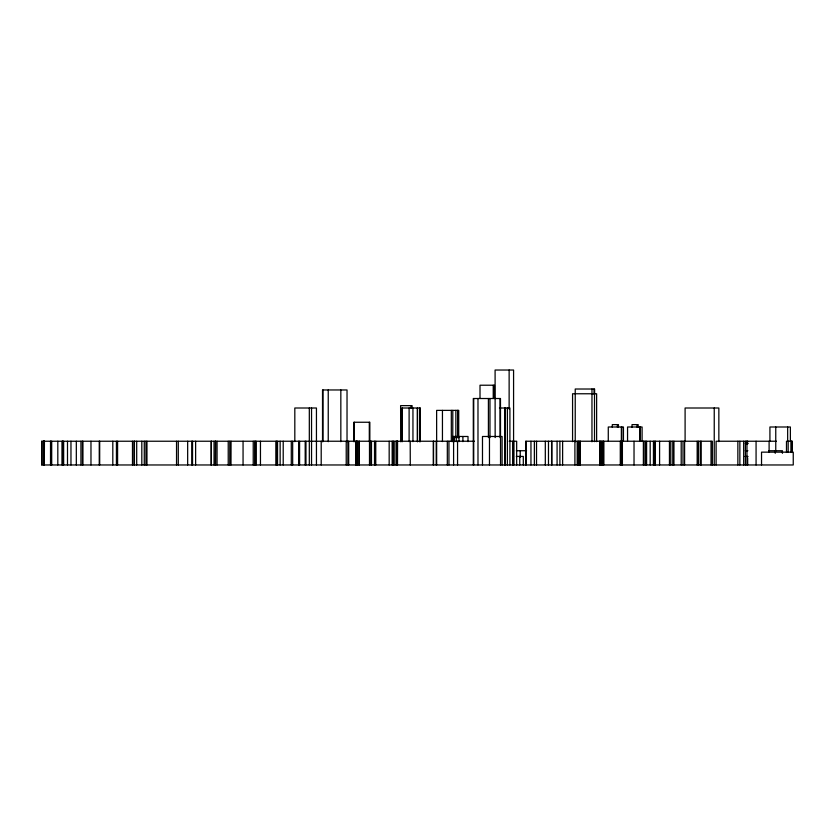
<?xml version="1.0" encoding="UTF-8"?>
<svg xmlns="http://www.w3.org/2000/svg" width="835" height="835" viewBox="0 0 835 835"><rect width="100%" height="100%" fill="white"/><g stroke="black" fill="none" stroke-linecap="round" stroke-linejoin="round"><path stroke-width="1.25" d="M499.424 408.002L509.903 408.002L509.903 464.97M452.758 436.486L468.007 436.486L468.007 441.663M474.437 441.235L41.75 441.235L41.75 464.97L793.25 464.97L793.25 452.152L761.53 452.152L761.53 464.97M509.183 441.235L516.667 441.235L516.667 464.97M776.435 441.235L716.106 441.235L716.106 464.97M745.3 443.604L748.077 443.604M516.354 450.733L526.572 450.733M745.3 450.733L747.899 450.733M768.711 450.733L782.426 450.733L782.426 453.321M516.301 456.432L523.305 456.432L523.305 464.97M744.956 456.432L748.056 456.432M792.185 452.476L792.154 441.235L786.486 441.235L786.486 452.476M792.112 441.235L792.018 452.476M791.538 441.235L791.538 452.476M790.995 441.235L790.995 452.476M790.38 440.922L790.38 426.998L769.922 426.998L769.922 440.922M788.167 441.235L788.167 452.476M787.655 426.998L787.655 440.922M775.757 426.998L775.757 451.046M775.235 450.733L775.235 453.321M769.108 441.235L769.108 452.476M756.072 441.235L756.072 464.97M747.669 457.851L747.669 464.97M747.565 441.235L747.565 443.729M746.96 441.235L746.96 464.97M746.834 441.235L746.834 443.729M745.394 441.235L745.394 464.97M743.672 441.235L743.672 464.97M739.862 441.235L739.862 464.97M737.858 441.235L737.858 464.97M718.851 441.663L718.851 408.002L685.097 408.002L685.097 441.663M714.238 408.002L714.238 464.97M712.338 464.97L712.338 441.235L525.716 441.235L525.716 464.97M711.034 441.235L711.034 464.97M701.212 441.235L701.212 464.97M700.304 441.235L700.304 464.97M698.436 441.235L698.436 464.97M697.173 441.235L697.173 464.97M684.596 441.235L684.596 464.97M683.009 441.235L683.009 464.97M681.203 441.235L681.203 464.97M673.949 441.235L673.949 464.97M672.78 441.235L672.78 464.97M670.808 441.235L670.808 464.97M669.451 441.235L669.451 464.97M659.587 441.235L659.587 464.97M655.277 441.235L655.277 464.97M654.776 441.235L654.776 464.97M653.44 441.235L653.44 464.97M650.183 441.235L650.183 464.97M646.593 441.235L646.593 464.97M645.601 441.235L645.601 464.97M644.088 441.235L644.088 464.97M643.378 441.235L643.378 464.97M642.094 440.922L642.094 426.998L627.555 426.998L627.555 440.922M640.121 426.998L640.121 440.922M639.631 426.998L639.631 440.922M638.17 427.228L638.17 424.618L632.022 424.618L632.022 427.228M637.126 424.618L637.126 427.228M634.026 441.235L634.026 464.97M623.442 440.922L623.442 426.998L608.277 426.998L608.277 440.922M622.399 441.235L622.399 464.97M621.772 426.998L621.772 440.922M621.365 426.998L621.365 440.922M621.313 441.235L621.313 464.97M620.29 441.235L620.29 464.97M618.443 427.228L618.443 424.618L612.295 424.618L612.295 427.228M617.409 424.618L617.409 427.228M603.695 441.235L603.695 464.97M603.559 441.235L603.559 464.97M602.505 441.235L602.505 464.97M601.513 441.235L601.586 464.97M600.459 441.235L600.459 464.97M599.906 441.235L599.906 464.97M599.655 441.235L599.655 464.97M596.628 441.663L596.628 393.765L572.57 393.765L572.57 441.663M594.603 394.162L594.603 389.016L575.231 389.016L575.231 441.798M594.51 393.765L594.51 441.663M594.05 389.016L594.05 394.162M591.963 389.016L591.963 441.798M580.273 441.235L580.273 464.97M579.991 441.235L579.991 464.97M578.926 441.235L578.926 464.97M578.29 441.235L578.29 464.97M577.204 441.235L577.204 464.97M574.908 441.235L574.908 464.97M562.623 441.235L562.623 464.97M559.888 441.235L559.888 464.97M557.081 441.235L557.081 464.97M551.831 441.235L551.831 464.97M551.601 441.235L551.601 464.97M548.48 441.235L548.48 464.97M545.307 441.235L545.307 464.97M536.529 441.235L536.529 464.97M534.369 441.235L534.369 464.97M530.956 441.235L530.956 464.97M526.008 441.235L526.008 464.97M520.215 450.733L520.215 457.204M519.746 456.432L519.746 464.97M513.755 441.235L513.755 464.97M513.577 464.97L513.577 370.03L495.092 370.03L495.155 437.603M512.69 441.235L512.69 464.97M509.131 370.03L509.131 409.046M507.388 408.002L507.388 464.97M505.112 408.002L505.112 464.97M504.726 408.002L504.726 464.97M502.096 464.97L502.096 436.486L482.484 436.486L482.484 464.97M500.541 464.97L500.478 398.514L473.299 398.514L473.299 464.97M500.061 398.514L500.061 437.603M494.466 398.086L494.466 385.217L480.01 385.217L480.01 398.086M493.234 385.217L493.234 398.086M489.968 398.514L489.968 437.603M489.467 436.486L489.467 464.97M488.412 398.514L488.412 437.603M477.985 398.514L477.985 464.97M473.727 398.514L473.727 464.97M462.903 436.486L462.903 441.663M459.01 436.486L459.01 441.663M458.728 437.676L458.728 410.382L436.632 410.382L436.653 464.97M458.008 410.382L458.008 437.676M457.695 410.382L457.695 437.676M457.559 441.235L457.559 464.97M456.275 436.486L456.275 441.663M455.858 410.382L455.858 437.676M454.376 436.486L454.376 441.663M453.593 441.235L453.593 464.97M453.102 436.486L453.102 441.663M452.81 410.382L452.758 441.663M451.317 410.382L451.317 441.579M448.938 441.235L448.938 464.97M447.32 441.235L447.32 464.97M442.446 410.382L442.446 441.579M436.225 441.235L436.225 464.97M433.542 441.235L433.542 464.97M433.344 441.235L433.344 464.97M420.057 441.663L420.057 408.002L401.927 408.002L401.927 441.663M419.942 408.002L419.942 441.663M419.869 408.002L419.869 441.663M417.49 408.002L417.49 441.663M417.416 408.002L417.416 441.663M412.949 408.002L412.949 441.663M412.093 408.211L412.093 405.633L400.612 405.633L400.675 441.757M411.112 405.633L411.112 408.211M410.204 441.235L410.277 464.97M409.108 408.002L409.108 441.663M402.188 408.002L402.188 441.663M397.512 441.235L397.439 464.97L397.429 441.235M397.001 441.235L397.001 464.97M396.677 441.235L396.677 464.97M396.041 441.235L396.041 464.97M393.045 441.235L393.045 464.97M392.158 441.235L392.2 464.97M389.173 441.235L389.173 464.97M375.76 441.235L375.76 464.97M374.518 441.235L374.518 464.97M371.481 441.235L371.481 464.97M370.041 441.235L370.041 464.97M369.842 441.663L369.842 422.249L353.769 422.249L353.769 441.663M369.498 441.235L369.498 464.97M369.3 422.249L369.3 441.663M359.28 441.235L359.28 464.97M359.008 441.235L359.008 464.97M357.359 441.235L357.359 464.97M356.9 441.235L356.9 464.97M356.879 441.235L356.879 464.97M356.221 441.235L356.221 464.97M355.814 441.235L355.814 464.97M354.364 422.249L354.364 441.663M348.686 441.235L348.686 464.97M347.861 441.235L347.861 464.97M347.026 441.694L347.026 389.966L322.519 389.966L322.519 441.694M346.222 441.235L346.222 464.97M340.837 389.966L340.837 441.694M328.238 389.966L328.238 441.694M322.968 389.966L322.968 441.694M321.204 441.235L321.204 464.97M316.444 464.97L316.444 408.002L294.818 408.002L294.818 441.663M311.538 408.002L311.538 464.97M309.315 408.002L309.315 464.97M305.965 441.235L305.965 464.97M305.192 441.235L305.192 464.97M299.588 441.235L299.588 464.97M298.617 441.235L298.617 464.97M292.667 441.235L292.667 464.97M291.29 441.235L291.29 464.97M283.211 441.235L283.211 464.97M280.142 441.235L280.142 464.97M277.544 441.235L277.544 464.97M276.458 441.235L276.458 464.97M276.009 441.235L276.009 464.97M260.457 441.235L260.457 464.97M255.907 441.235L255.907 464.97M255.771 441.235L255.771 464.97M254.654 441.235L254.654 464.97M253.235 441.235L253.235 464.97M243.058 441.235L243.058 464.97M231.065 441.235L230.992 464.97M229.792 441.235L229.75 464.97M228.226 441.235L228.226 464.97M217.058 441.235L217.058 464.97M215.618 441.235L215.618 464.97M215.461 441.235L215.326 464.97M214.042 441.235L214.042 464.97M211.318 441.235L211.318 464.97M211.203 441.235L211.203 464.97M195.63 441.235L195.63 464.97M192.53 441.235L192.53 464.97M191.82 441.235L191.82 464.97M187.666 441.235L187.666 464.97M178.283 441.235L178.283 464.97M176.54 441.235L176.54 464.97M146.96 441.235L146.96 464.97M145.948 441.235L145.948 464.97M144.278 441.235L144.278 464.97M141.814 441.235L141.814 464.97M136.7 441.235L136.7 464.97M134.414 441.235L134.414 464.97M134.132 441.235L134.132 464.97M132.483 441.235L132.483 464.97M117.589 441.235L117.589 464.97M116.43 441.235L116.43 464.97M112.808 441.235L112.808 464.97M99.689 441.235L99.689 464.97M99.25 441.235L99.25 464.97M90.973 441.235L90.973 464.97M82.905 441.235L82.905 464.97M82.414 441.235L82.414 464.97M80.932 441.235L80.932 464.97M76.319 441.235L76.319 464.97M70.965 441.235L70.965 464.97M67.499 441.235L67.499 464.97M63.648 441.235L63.648 464.97M63.042 441.235L63.042 464.97M62.468 441.235L62.468 464.97M62.134 441.235L62.134 464.97M57.813 441.235L57.813 464.97M51.697 441.235L51.697 464.97M50.904 441.235L50.904 464.97M50.528 441.235L50.528 464.97M44.432 441.235L44.318 464.97M44.203 441.235L44.172 464.97M44.057 441.235L43.963 464.97M43.848 441.235L43.848 464.97M43.702 441.235L43.702 464.97M43.587 441.235L43.587 464.97M41.875 441.235L41.875 464.97M393.786 464.97L393.786 441.235L393.776 464.97"/></g></svg>
